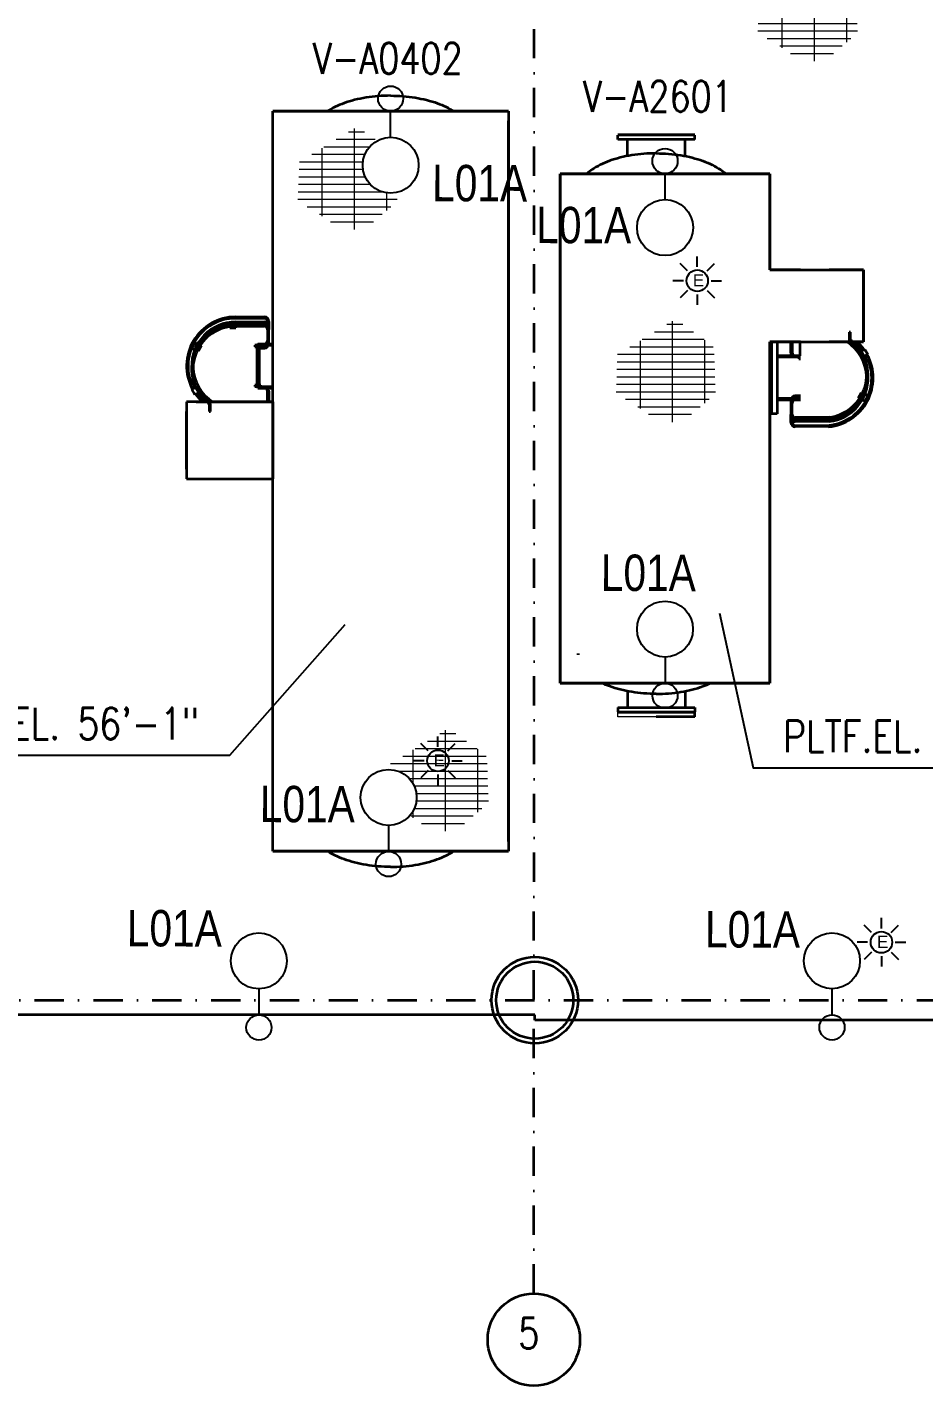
# Model space of a CAD drawing. Header units: inches. Extents: x 3139 to 9140, y 3844 to 6923.
# Drawn here: x 3973 to 4346, y 4430 to 4996 of the extents above; entities that cross this region are included whole.
import ezdxf
from ezdxf.enums import TextEntityAlignment as Align

# ---------------------------------------------------------------- set-up
doc = ezdxf.new("R2010")
doc.units = ezdxf.units.IN
doc.header["$MEASUREMENT"] = 0
doc.linetypes.add('BORDER2', pattern=[22.225044, 6.350013, -3.175006, 6.350013, -3.175006, 0, -3.175006])
doc.linetypes.add('DASHDOT2', pattern=[12.700025, 6.350013, -3.175006, 0, -3.175006])
for name, color, linetype in [('Default', 7, 'Continuous'), ('DwgTemplate', 7, 'Continuous'), ('E-LIGHTING', 41, 'Continuous'), ('TF_P_Equipment', 7, 'Continuous'), ('TF_P_Ladder', 7, 'Continuous'), ('TF_P_Plaform', 7, 'Continuous'), ('TF_P_Steel', 7, 'Continuous'), ('TF_S_GRATING', 7, 'Continuous')]:
    doc.layers.add(name, color=color, linetype=linetype)
doc.styles.add('Arial', font='arial.ttf')
doc.styles.add('ROMANS', font='romans.shx')

# ---------------------------------------------------------------- blocks, each defined once
blk = doc.blocks.new('TF_P_ELP_GRATING', base_point=(2.1455, 13.2304))
at = {"layer": 'TF_S_GRATING', "color": 8, "linetype": 'Continuous', "lineweight": 18}
for p, q in [((2.19, 13.5229), (2.19, 12.8661)), ((1.98, 13.4353), (1.98, 12.994)), ((2.3132, 13.4742), (2.0338, 13.4742)), ((2.4264, 13.3767), (1.8824, 13.3767)), ((2.3698, 13.4254), (1.9637, 13.4254)), ((2.4, 13.3994), (2.4, 12.9898)), ((2.4686, 13.3279), (1.8216, 13.3279)), ((2.4669, 13.2792), (1.8237, 13.2792)), ((2.4652, 13.2304), (1.8258, 13.2304)), ((2.4635, 13.1817), (1.8278, 13.1817)), ((2.4618, 13.1329), (1.8299, 13.1329)), ((2.46, 13.0842), (1.832, 13.0842)), ((2.4533, 13.0354), (1.912, 13.0354)), ((2.3956, 12.9867), (1.9921, 12.9867)), ((2.3259, 12.9379), (2.0721, 12.9379)), ((2.2561, 12.8892), (2.1521, 12.8892))]:
    blk.add_line(p, q, dxfattribs=at)
blk = doc.blocks.new('A$Cdd380a1b')
at = {"layer": 'Default', "color": 8, "linetype": 'Continuous', "lineweight": 35}
blk.add_circle((-69.6453, -0.5416), 0.15, dxfattribs=at)
blk.add_circle((-69.6453, -0.5416), 0.15, dxfattribs=at)
at = {"layer": 'DwgTemplate', "color": 8, "linetype": 'BORDER2', "lineweight": 35}
for p, q in [((-69.1221, 3.376), (-69.3721, 3.376)), ((-69.1221, 3.376), (-69.3721, 3.376)), ((-69.3721, 1.499), (-69.1221, 1.499)), ((-69.3721, 1.499), (-69.1221, 1.499))]:
    blk.add_line(p, q, dxfattribs=at)
for centre, radius, start, end in [((-69.3838, 3.376), 0.0117, 0, 0.0048), ((-69.3838, 3.376), 0.2617, 0, 0.1723), ((-69.3838, 1.499), 0.0117, 359.9952, 0), ((-69.3838, 1.499), 0.2617, 359.8277, 0)]:
    blk.add_arc(centre, radius, start, end, dxfattribs=at)
at = {"layer": 'TF_P_Equipment', "color": 8, "linetype": 'Continuous', "lineweight": 35}
for p, q in [((-69.3725, 3.3608), (-69.3725, 3.375)), ((-69.1218, 3.375), (-69.3725, 3.375)), ((-69.1218, 3.3608), (-69.3725, 3.3608)), ((-69.3721, 3.3761), (-69.3721, 3.376)), ((-69.3721, 3.376), (-69.134, 3.376)), ((-69.134, 3.376), (-69.3721, 3.376)), ((-69.3409, 3.3076), (-69.3409, 3.3608)), ((-69.1534, 3.3076), (-69.1534, 3.3608)), ((-69.1218, 3.3608), (-69.1218, 3.375)), ((-69.3409, 1.5674), (-69.3409, 1.5142)), ((-69.1534, 1.5674), (-69.1534, 1.5142)), ((-69.3725, 1.5142), (-69.3725, 1.5)), ((-69.3725, 1.5142), (-69.1218, 1.5142)), ((-69.1218, 1.5142), (-69.1218, 1.5)), ((-69.3725, 1.5), (-69.1218, 1.5)), ((-69.3721, 1.4989), (-69.3721, 1.499)), ((-69.3603, 1.499), (-69.3721, 1.499)), ((-69.3721, 1.499), (-69.3603, 1.499)), ((-69.1221, 1.4844), (-69.2471, 1.4844)), ((-69.1221, 1.4844), (-69.2471, 1.4844)), ((-69.1221, 1.4844), (-69.1221, 1.4982))]:
    blk.add_line(p, q, dxfattribs=at)
at = {"layer": 'TF_P_Equipment', "color": 8, "linetype": 'Continuous', "lineweight": 18}
for p, q in [((-69.134, 3.376), (-69.1221, 3.376)), ((-69.1221, 3.376), (-69.134, 3.376)), ((-69.1221, 3.3768), (-69.1221, 3.376)), ((-69.5049, 1.6875), (-69.4971, 1.6875)), ((-69.5049, 1.6875), (-69.4971, 1.6875)), ((-69.5049, 1.6875), (-69.4971, 1.6875)), ((-69.4971, 1.6875), (-69.5049, 1.6875)), ((-69.3721, 1.4844), (-69.3721, 1.4989)), ((-69.2471, 1.4844), (-69.3721, 1.4844)), ((-69.2471, 1.4844), (-69.3721, 1.4844)), ((-69.1221, 1.499), (-69.3603, 1.499)), ((-69.3603, 1.499), (-69.1221, 1.499)), ((-69.1221, 1.4982), (-69.1221, 1.499))]:
    blk.add_line(p, q, dxfattribs=at)
at = {"layer": 'TF_P_Equipment', "color": 8, "linetype": 'Continuous', "lineweight": 35}
for points, knots in [([(-70.111, 3.5039), (-70.1379, 3.5039), (-70.1649, 3.5018), (-70.1906, 3.4976), (-70.2163, 3.4934), (-70.2406, 3.4872), (-70.2625, 3.4793), (-70.2827, 3.4719), (-70.3008, 3.4631), (-70.3159, 3.4532)], [4.712389, 4.712389, 4.712389, 4.712389, 5.0265482, 5.0265482, 5.0265482, 5.3407075, 5.3407075, 5.3407075, 5.6313624, 5.6313624, 5.6313624, 5.6313624]), ([(-70.111, 3.5039), (-70.084, 3.5039), (-70.057, 3.5018), (-70.0313, 3.4976), (-70.0056, 3.4934), (-69.9813, 3.4872), (-69.9594, 3.4793), (-69.9392, 3.4719), (-69.9211, 3.4631), (-69.906, 3.4532)], [4.712389, 4.712389, 4.712389, 4.712389, 5.0265482, 5.0265482, 5.0265482, 5.3407075, 5.3407075, 5.3407075, 5.6313624, 5.6313624, 5.6313624, 5.6313624]), ([(-69.2471, 3.3164), (-69.2741, 3.3164), (-69.3011, 3.3143), (-69.3268, 3.3101), (-69.3525, 3.3059), (-69.3768, 3.2997), (-69.3987, 3.2918), (-69.4205, 3.2839), (-69.4398, 3.2742), (-69.4557, 3.2633), (-69.4618, 3.259), (-69.4675, 3.2546), (-69.4725, 3.2501)], [4.712389, 4.712389, 4.712389, 4.712389, 5.026548, 5.026548, 5.026548, 5.340708, 5.340708, 5.340708, 5.654867, 5.654867, 5.654867, 5.776304, 5.776304, 5.776304, 5.776304]), ([(-69.2471, 3.3164), (-69.2201, 3.3164), (-69.1931, 3.3143), (-69.1675, 3.3101), (-69.1418, 3.3059), (-69.1174, 3.2997), (-69.0956, 3.2918), (-69.0738, 3.2839), (-69.0544, 3.2742), (-69.0386, 3.2633), (-69.0324, 3.259), (-69.0268, 3.2546), (-69.0217, 3.2501)], [4.712389, 4.712389, 4.712389, 4.712389, 5.026548, 5.026548, 5.026548, 5.340708, 5.340708, 5.340708, 5.654867, 5.654867, 5.654867, 5.776304, 5.776304, 5.776304, 5.776304]), ([(-69.2471, 1.5586), (-69.2741, 1.5586), (-69.3011, 1.5607), (-69.3268, 1.5649), (-69.3525, 1.5691), (-69.3768, 1.5753), (-69.3987, 1.5832), (-69.4075, 1.5864), (-69.416, 1.5899), (-69.4239, 1.5937)], [4.712389, 4.712389, 4.712389, 4.712389, 5.0265482, 5.0265482, 5.0265482, 5.3407075, 5.3407075, 5.3407075, 5.4679611, 5.4679611, 5.4679611, 5.4679611]), ([(-69.2471, 1.5586), (-69.2201, 1.5586), (-69.1931, 1.5607), (-69.1675, 1.5649), (-69.1418, 1.5691), (-69.1174, 1.5753), (-69.0956, 1.5832), (-69.0867, 1.5864), (-69.0783, 1.5899), (-69.0703, 1.5937)], [4.712389, 4.712389, 4.712389, 4.712389, 5.0265482, 5.0265482, 5.0265482, 5.3407075, 5.3407075, 5.3407075, 5.4679611, 5.4679611, 5.4679611, 5.4679611]), ([(-70.111, 0.9961), (-70.1379, 0.9961), (-70.1649, 0.9982), (-70.1906, 1.0024), (-70.2163, 1.0066), (-70.2406, 1.0128), (-70.2625, 1.0207), (-70.2827, 1.0281), (-70.3007, 1.0369), (-70.3159, 1.0468)], [4.712389, 4.712389, 4.712389, 4.712389, 5.0265482, 5.0265482, 5.0265482, 5.3407075, 5.3407075, 5.3407075, 5.6312867, 5.6312867, 5.6312867, 5.6312867]), ([(-70.111, 0.9961), (-70.084, 0.9961), (-70.057, 0.9982), (-70.0313, 1.0024), (-70.0056, 1.0066), (-69.9813, 1.0128), (-69.9594, 1.0207), (-69.9392, 1.0281), (-69.9212, 1.0369), (-69.906, 1.0468)], [4.712389, 4.712389, 4.712389, 4.712389, 5.0265482, 5.0265482, 5.0265482, 5.3407075, 5.3407075, 5.3407075, 5.6312867, 5.6312867, 5.6312867, 5.6312867])]:
    blk.add_open_spline(points, degree=3, knots=knots, dxfattribs=at)
at = {"layer": 'TF_P_Ladder', "color": 8, "linetype": 'Continuous', "lineweight": 35}
for p, q in [((-70.6153, 2.7844), (-70.5216, 2.7844)), ((-70.6148, 2.7536), (-70.6344, 2.7536)), ((-70.6344, 2.7536), (-70.6344, 2.7489)), ((-70.6344, 2.7489), (-70.6148, 2.7489)), ((-70.6337, 2.7574), (-70.6328, 2.7622)), ((-70.6183, 2.7489), (-70.6148, 2.7489)), ((-70.5216, 2.7797), (-70.6153, 2.7797)), ((-70.6153, 2.768), (-70.5216, 2.768)), ((-70.5216, 2.7633), (-70.6153, 2.7633)), ((-70.5216, 2.7586), (-70.6153, 2.7586)), ((-70.6153, 2.7539), (-70.5216, 2.7539)), ((-70.6148, 2.7489), (-70.6139, 2.7539)), ((-70.6148, 2.7536), (-70.6148, 2.7539)), ((-70.6148, 2.7489), (-70.6148, 2.7536)), ((-70.6148, 2.7489), (-70.6148, 2.7489)), ((-70.6139, 2.7586), (-70.613, 2.7633)), ((-70.613, 2.7586), (-70.6126, 2.7609)), ((-70.6126, 2.7609), (-70.6126, 2.7633)), ((-70.5114, 2.764), (-70.5114, 2.7695)), ((-70.5114, 2.7438), (-70.5114, 2.6977)), ((-70.5067, 2.7695), (-70.5067, 2.7531)), ((-70.5067, 2.7531), (-70.5067, 2.7438)), ((-70.5067, 2.6977), (-70.5067, 2.7438)), ((-70.7474, 2.6991), (-70.7571, 2.6822)), ((-70.7392, 2.6963), (-70.7474, 2.6991)), ((-70.5427, 2.6969), (-70.5114, 2.6969)), ((-70.5427, 2.6938), (-70.5427, 2.6969)), ((-70.5067, 2.6969), (-70.4938, 2.6969)), ((-70.4938, 2.6922), (-70.4938, 2.6969)), ((-68.8097, 2.668), (-68.8097, 2.7031)), ((-68.805, 2.7031), (-68.805, 2.668)), ((-68.6149, 2.7343), (-68.6196, 2.7343)), ((-68.6196, 2.7343), (-68.6196, 2.7113)), ((-68.6149, 2.7113), (-68.6149, 2.7343)), ((-70.7477, 2.6789), (-70.7571, 2.6822)), ((-70.7571, 2.6822), (-70.7531, 2.6798)), ((-70.7481, 2.6781), (-70.7531, 2.6798)), ((-70.7302, 2.6932), (-70.74, 2.6763)), ((-70.74, 2.6763), (-70.7359, 2.674)), ((-70.7359, 2.674), (-70.7396, 2.6752)), ((-70.7392, 2.6759), (-70.7382, 2.6753)), ((-70.7359, 2.674), (-70.7261, 2.6909)), ((-70.7359, 2.674), (-70.7317, 2.6812)), ((-70.7359, 2.674), (-70.7359, 2.674)), ((-70.7359, 2.674), (-70.7359, 2.674)), ((-70.7344, 2.6947), (-70.7347, 2.6948)), ((-70.7261, 2.6909), (-70.7302, 2.6932)), ((-70.7262, 2.6909), (-70.7279, 2.6919)), ((-70.7262, 2.6909), (-70.7262, 2.6909)), ((-70.5329, 2.6922), (-70.5524, 2.6922)), ((-70.5524, 2.6922), (-70.5524, 2.6875)), ((-70.5524, 2.6875), (-70.5329, 2.6875)), ((-70.5466, 2.6938), (-70.5466, 2.6922)), ((-70.5399, 2.6938), (-70.5466, 2.6938)), ((-70.5466, 2.6875), (-70.5466, 2.5625)), ((-70.5427, 2.6875), (-70.5427, 2.6828)), ((-70.5427, 2.6828), (-70.5216, 2.6828)), ((-70.5388, 2.6938), (-70.5399, 2.6938)), ((-70.5388, 2.6828), (-70.5388, 2.5625)), ((-70.5329, 2.6922), (-70.513, 2.6922)), ((-70.5329, 2.6875), (-70.5329, 2.6922)), ((-70.5216, 2.6875), (-70.5329, 2.6875)), ((-70.5078, 2.6922), (-70.4938, 2.6922)), ((-68.7784, 2.6578), (-68.8539, 2.6578)), ((-68.7835, 2.6531), (-68.8539, 2.6531)), ((-68.7835, 2.6531), (-68.7835, 2.6484)), ((-68.7784, 2.6531), (-68.7835, 2.6531)), ((-68.5862, 2.6729), (-68.5903, 2.6706)), ((-68.5903, 2.6706), (-68.5805, 2.6537)), ((-68.5863, 2.6729), (-68.5872, 2.6724)), ((-68.5863, 2.6729), (-68.5855, 2.6732)), ((-68.5863, 2.6729), (-68.5863, 2.6729)), ((-68.5765, 2.656), (-68.5862, 2.6729)), ((-68.582, 2.6744), (-68.5691, 2.6788)), ((-68.5805, 2.6537), (-68.5765, 2.656)), ((-68.5765, 2.656), (-68.5803, 2.6627)), ((-68.5765, 2.656), (-68.5761, 2.6561)), ((-68.5765, 2.656), (-68.5765, 2.656)), ((-68.576, 2.6552), (-68.5757, 2.6553)), ((-68.5723, 2.6574), (-68.5593, 2.6619)), ((-68.5719, 2.6566), (-68.5643, 2.6592)), ((-68.5593, 2.6619), (-68.5691, 2.6788)), ((-68.5606, 2.6611), (-68.5593, 2.6619)), ((-68.7835, 2.6484), (-68.7784, 2.6484)), ((-70.7441, 2.5535), (-70.7571, 2.5491)), ((-70.7559, 2.5498), (-70.7571, 2.5491)), ((-70.7571, 2.5491), (-70.7474, 2.5322)), ((-70.7445, 2.5544), (-70.7522, 2.5517)), ((-70.7344, 2.5366), (-70.7474, 2.5322)), ((-70.7404, 2.5558), (-70.7408, 2.5556)), ((-70.74, 2.5549), (-70.7404, 2.5548)), ((-70.7359, 2.5573), (-70.74, 2.5549)), ((-70.74, 2.5549), (-70.7361, 2.5483)), ((-70.74, 2.5549), (-70.7302, 2.538)), ((-70.74, 2.5549), (-70.74, 2.5549)), ((-70.7261, 2.5404), (-70.7359, 2.5573)), ((-70.7302, 2.538), (-70.7309, 2.5378)), ((-70.7302, 2.538), (-70.7261, 2.5404)), ((-70.7302, 2.538), (-70.7292, 2.5386)), ((-70.7302, 2.538), (-70.7302, 2.538)), ((-70.5329, 2.5625), (-70.5524, 2.5625)), ((-70.5524, 2.5625), (-70.5524, 2.5578)), ((-70.5524, 2.5578), (-70.5329, 2.5578)), ((-70.5466, 2.5578), (-70.5466, 2.5563)), ((-70.5399, 2.5563), (-70.5466, 2.5563)), ((-70.5427, 2.5531), (-70.5427, 2.5563)), ((-70.5427, 2.5531), (-70.4938, 2.5531)), ((-70.5388, 2.5563), (-70.5399, 2.5563)), ((-70.5329, 2.5578), (-70.5329, 2.5625)), ((-70.5329, 2.5578), (-70.4938, 2.5578)), ((-70.5114, 2.5078), (-70.5114, 2.543)), ((-70.5067, 2.543), (-70.5067, 2.5078)), ((-70.4938, 2.5531), (-70.4938, 2.5578)), ((-68.8087, 2.5187), (-68.8539, 2.5187)), ((-68.7835, 2.5187), (-68.8034, 2.5187)), ((-68.7784, 2.5281), (-68.7949, 2.5281)), ((-68.7949, 2.5234), (-68.7835, 2.5234)), ((-68.7835, 2.5234), (-68.7835, 2.5187)), ((-68.7784, 2.5234), (-68.7835, 2.5234)), ((-68.7835, 2.5187), (-68.7784, 2.5187)), ((-68.5805, 2.537), (-68.5903, 2.5201)), ((-68.5903, 2.5201), (-68.5862, 2.5177)), ((-68.5903, 2.52), (-68.5903, 2.52)), ((-68.5903, 2.52), (-68.5885, 2.519)), ((-68.5862, 2.5177), (-68.5765, 2.5346)), ((-68.5806, 2.537), (-68.5847, 2.5297)), ((-68.5805, 2.537), (-68.5806, 2.537)), ((-68.5806, 2.537), (-68.5805, 2.537)), ((-68.5805, 2.537), (-68.5769, 2.5357)), ((-68.5765, 2.5346), (-68.5805, 2.537)), ((-68.5772, 2.535), (-68.5783, 2.5357)), ((-68.5691, 2.5119), (-68.5593, 2.5288)), ((-68.5687, 2.532), (-68.5593, 2.5288)), ((-68.5684, 2.5328), (-68.5634, 2.5311)), ((-68.5593, 2.5288), (-68.5634, 2.5311)), ((-70.7016, 2.4997), (-70.7016, 2.4766)), ((-70.7016, 2.4766), (-70.6969, 2.4766)), ((-70.6969, 2.4766), (-70.6969, 2.4997)), ((-68.8097, 2.5141), (-68.8539, 2.5141)), ((-68.8097, 2.5133), (-68.8097, 2.4672)), ((-68.7784, 2.5141), (-68.805, 2.5141)), ((-68.805, 2.4672), (-68.805, 2.5133)), ((-68.582, 2.5163), (-68.5817, 2.5162)), ((-68.5772, 2.5146), (-68.5691, 2.5119)), ((-68.8097, 2.4578), (-68.8097, 2.4672)), ((-68.8097, 2.4414), (-68.8097, 2.4578)), ((-68.805, 2.447), (-68.805, 2.4414)), ((-68.6846, 2.4582), (-68.7949, 2.457)), ((-68.7949, 2.4523), (-68.6846, 2.4535)), ((-68.7949, 2.4477), (-68.6846, 2.4488)), ((-68.6846, 2.4441), (-68.7949, 2.443)), ((-68.7949, 2.4312), (-68.6839, 2.4324)), ((-68.6824, 2.4277), (-68.7949, 2.4266))]:
    blk.add_line(p, q, dxfattribs=at)
for centre, radius, start, end in [((-70.6153, 2.625), 0.1594, 90, 208.2114), ((-70.5216, 2.7695), 0.0148, 0, 90), ((-70.6153, 2.625), 0.1547, 90, 208.1955), ((-70.6153, 2.625), 0.143, 90, 181.8789), ((-70.6153, 2.6156), 0.143, 90, 225), ((-70.6139, 2.6142), 0.1398, 90.6024, 222.7887), ((-70.6153, 2.625), 0.1383, 90, 151.6682), ((-70.5216, 2.7695), 0.0102, 0, 90), ((-70.5216, 2.7531), 0.0148, 0, 90), ((-70.5216, 2.7531), 0.0102, 8.8499, 90), ((-70.5216, 2.7438), 0.0148, 0, 90), ((-70.5216, 2.7438), 0.0102, 0, 90), ((-70.5216, 2.707), 0.0102, 270, 0), ((-70.5216, 2.6977), 0.0102, 270, 0), ((-70.5216, 2.6977), 0.0148, 270, 0), ((-68.7011, 2.5953), 0.143, 276.6348, 45), ((-68.7011, 2.5859), 0.1383, 2.2002, 57.9364), ((-68.6, 2.7113), 0.0195, 180, 270), ((-68.7011, 2.5859), 0.143, 53.934, 55.0522), ((-68.6, 2.7113), 0.0148, 180, 270), ((-68.7011, 2.5859), 0.1547, 35.8365, 49.2511), ((-68.7011, 2.5859), 0.1594, 35.3218, 47.3322), ((-68.7949, 2.668), 0.0148, 180, 223.1736), ((-68.7949, 2.668), 0.0102, 180, 270), ((-68.7011, 2.5859), 0.1594, 275.2594, 28.2114), ((-68.7011, 2.5859), 0.1547, 275.9348, 28.1955), ((-68.7026, 2.5968), 0.1398, 277.3949, 42.7887), ((-68.7011, 2.5859), 0.143, 37.1862, 48.2774), ((-68.7011, 2.5859), 0.143, 26.8847, 29.3401), ((-70.6153, 2.625), 0.1383, 182.2002, 237.9362), ((-68.7011, 2.5859), 0.143, 276.6348, 1.8789), ((-70.6153, 2.625), 0.1594, 215.3218, 227.3321), ((-70.6153, 2.625), 0.143, 206.8847, 209.3401), ((-70.6153, 2.625), 0.1547, 215.8365, 229.2509), ((-70.6153, 2.625), 0.143, 217.1862, 228.2774), ((-70.7164, 2.4997), 0.0195, 0, 90), ((-70.5216, 2.543), 0.0102, 0, 90), ((-70.5216, 2.543), 0.0148, 0, 43.1736), ((-68.7949, 2.5133), 0.0148, 90, 180), ((-68.7949, 2.5133), 0.0102, 90, 180), ((-68.7011, 2.5859), 0.1383, 276.8607, 331.6682), ((-70.7164, 2.4997), 0.0148, 0, 90), ((-70.6153, 2.625), 0.143, 233.934, 235.052), ((-68.7949, 2.5039), 0.0102, 90, 180), ((-68.7949, 2.4672), 0.0148, 180, 270), ((-68.7949, 2.4578), 0.0148, 180, 270), ((-68.7949, 2.4414), 0.0148, 180, 270), ((-68.7949, 2.4672), 0.0102, 180, 270), ((-68.7949, 2.4414), 0.0102, 180, 270), ((-68.7949, 2.4578), 0.0102, 188.8499, 270)]:
    blk.add_arc(centre, radius, start, end, dxfattribs=at)
at = {"layer": 'TF_P_Plaform', "color": 8, "linetype": 'Continuous', "lineweight": 35}
for p, q in [((-70.4938, 1.0468), (-70.4938, 3.4532)), ((-70.4938, 3.4532), (-69.7281, 3.4532)), ((-70.4938, 1.0468), (-70.4938, 3.4532)), ((-69.7281, 3.4532), (-70.4938, 3.4532)), ((-69.7281, 3.4532), (-69.7281, 1.0468)), ((-69.7281, 3.4532), (-69.7281, 1.0468)), ((-69.5597, 1.5937), (-69.5597, 3.2501)), ((-69.5597, 3.2501), (-69.5597, 1.5937)), ((-69.5597, 3.2501), (-68.8773, 3.2501)), ((-68.8773, 3.2501), (-69.5597, 3.2501)), ((-68.8773, 3.2501), (-68.8773, 2.9375)), ((-68.8773, 2.9375), (-68.8773, 3.2501)), ((-68.8773, 2.9375), (-68.5726, 2.9375)), ((-68.7784, 2.9375), (-68.8773, 2.9375)), ((-68.5726, 2.9375), (-68.6846, 2.9375)), ((-68.5726, 2.9375), (-68.5726, 2.7031)), ((-68.5726, 2.7031), (-68.5726, 2.9375)), ((-68.8773, 2.7031), (-68.7784, 2.7031)), ((-68.8773, 2.7031), (-68.5726, 2.7031)), ((-68.8773, 1.5937), (-68.8773, 2.7031)), ((-68.8773, 2.7031), (-68.8773, 1.5937)), ((-68.6846, 2.7031), (-68.6178, 2.7031)), ((-68.6124, 2.7031), (-68.5726, 2.7031)), ((-70.7751, 2.5078), (-70.7751, 2.2577)), ((-70.704, 2.5078), (-70.7751, 2.5078)), ((-70.4938, 2.5078), (-70.7751, 2.5078)), ((-70.7751, 2.5078), (-70.7751, 2.2577)), ((-70.4938, 2.5078), (-70.6987, 2.5078)), ((-70.4938, 2.5078), (-70.4938, 2.2577)), ((-70.4938, 2.2577), (-70.4938, 2.5078)), ((-70.7751, 2.2577), (-70.4938, 2.2577)), ((-70.7751, 2.2577), (-70.4938, 2.2577)), ((-68.8773, 1.5937), (-69.5597, 1.5937)), ((-69.5597, 1.5937), (-68.8773, 1.5937)), ((-69.7281, 1.0468), (-70.4938, 1.0468)), ((-70.4938, 1.0468), (-69.7281, 1.0468))]:
    blk.add_line(p, q, dxfattribs=at)
at = {"layer": 'TF_P_Steel', "color": 8, "linetype": 'Continuous', "lineweight": 35}
for p, q in [((-70.4625, 3.4532), (-69.7594, 3.4532)), ((-70.4938, 2.6969), (-70.4938, 3.4219)), ((-69.7281, 1.0781), (-69.7281, 3.4219)), ((-69.3018, 3.375), (-69.3018, 3.376)), ((-69.5284, 3.2501), (-68.9086, 3.2501)), ((-69.5597, 1.625), (-69.5597, 3.2188)), ((-68.8773, 2.9375), (-68.8773, 3.2188)), ((-68.6846, 2.9375), (-68.5726, 2.9375)), ((-68.5909, 2.9375), (-68.5726, 2.9375)), ((-68.5726, 2.9375), (-68.5726, 2.7031)), ((-68.5726, 2.9375), (-68.5726, 2.9192)), ((-68.7784, 2.7031), (-68.8773, 2.7031)), ((-68.8773, 1.625), (-68.8773, 2.7031)), ((-68.8721, 2.7031), (-68.8539, 2.7031)), ((-68.8721, 2.7031), (-68.8721, 2.4688)), ((-68.8539, 2.7031), (-68.8539, 2.4688)), ((-68.7792, 2.6578), (-68.7792, 2.7031)), ((-68.6178, 2.7031), (-68.6846, 2.7031)), ((-68.5726, 2.7031), (-68.6124, 2.7031)), ((-68.5726, 2.7031), (-68.5909, 2.7031)), ((-68.5726, 2.7214), (-68.5726, 2.7031)), ((-70.4938, 2.5578), (-70.4938, 2.6922)), ((-70.4938, 1.0781), (-70.4938, 2.5531)), ((-70.7751, 2.289), (-70.7751, 2.4765)), ((-70.7438, 2.5078), (-70.704, 2.5078)), ((-70.6987, 2.5078), (-70.4938, 2.5078)), ((-68.8539, 2.4688), (-68.8721, 2.4688)), ((-69.5284, 1.5937), (-68.9086, 1.5937)), ((-69.3565, 1.5), (-69.3565, 1.499)), ((-69.3018, 1.499), (-69.3018, 1.5)), ((-70.4625, 1.0468), (-69.7594, 1.0468)), ((-69.6422, 0.5148), (-71.4632, 0.5148)), ((-69.6422, 0.4977), (-69.6422, 0.5148)), ((-69.5371, 0.4977), (-69.6422, 0.4977)), ((-67.7672, 0.4971), (-69.6422, 0.4971))]:
    blk.add_line(p, q, dxfattribs=at)
at = {"layer": 'TF_P_Steel', "color": 8, "linetype": 'DASHDOT2', "lineweight": 35, "ltscale": 0.015}
for points in [[(-69.645, -0.3916), (-69.6422, 11.8125)], [(-76.4334, 0.5625), (-54.6422, 0.5625)]]:
    blk.add_lwpolyline(points, dxfattribs=at)
at = {"layer": 'TF_P_Steel', "color": 8, "linetype": 'Continuous', "lineweight": 35}
for radius in [0.1407, 0.1253]:
    blk.add_circle((-69.6422, 0.5625), radius, dxfattribs=at)
at = {"layer": 'Default', "color": 8, "linetype": 'Continuous', "lineweight": 35, "xscale": -0.5, "yscale": 0.5, "zscale": 0.5, "rotation": 180}
for p in [(-68.7546, 3.7619), (-70.251, 3.2147), (-69.216, 2.5887), (-69.9546, 1.2579)]:
    blk.add_blockref('TF_P_ELP_GRATING', p, dxfattribs=at)
at = {"layer": 'Default', "color": 8, "style": 'ROMANS', "width": 0.8}
for s, p in [('V-A0402', (-70.1203, 3.6252)), ('V-A2601', (-69.2419, 3.5018)), ('V-A2601', (-69.2419, 3.5018))]:
    blk.add_text(s, height=0.1, dxfattribs=at).set_placement(p, align=Align.MIDDLE_CENTER)
blk.add_text('5', height=0.1, dxfattribs=at).set_placement((-69.6958, -0.4706), align=Align.TOP_LEFT)
blk = doc.blocks.new('*U34')
at = {"color": 4, "linetype": 'ByBlock', "lineweight": -2}
blk.add_circle((0, 0), 112, dxfattribs=at)
at = {"color": 4, "insert": (1048, 1174), "char_height": 324, "attachment_point": 1, "rotation": 269.7413, "style": 'Arial'}
blk.add_mtext_dynamic_manual_height_columns('{\\W0.8;L01A}', width=4053.6, gutter_width=4.41, heights=[0], dxfattribs=at)
at = {"color": 8}
blk.add_wipeout([(842, 0), (841, 16), (840, 31), (837, 47), (834, 62), (829, 77), (824, 92), (818, 106), (811, 120), (803, 134), (794, 146), (784, 159), (774, 171), (763, 182), (751, 192), (739, 202), (726, 210), (713, 218), (699, 225), (684, 232), (670, 237), (654, 241), (639, 245), (624, 247), (608, 249), (593, 249), (577, 249), (561, 247), (546, 245), (531, 241), (515, 237), (501, 232), (486, 225), (472, 218), (459, 210), (446, 202), (434, 192), (422, 182), (411, 171), (401, 159), (391, 146), (382, 134), (374, 120), (367, 106), (361, 92), (356, 77), (351, 62), (348, 47), (345, 31), (344, 16), (343, 0), (344, -16), (345, -31), (348, -47), (351, -62), (356, -77), (361, -92), (367, -106), (374, -120), (382, -134), (391, -146), (401, -159), (411, -171), (422, -182), (434, -192), (446, -202), (459, -210), (472, -218), (486, -225), (501, -232), (515, -237), (531, -241), (546, -245), (561, -247), (577, -249), (593, -249), (608, -249), (624, -247), (639, -245), (654, -241), (670, -237), (684, -232), (699, -225), (713, -218), (726, -210), (739, -202), (751, -192), (763, -182), (774, -171), (784, -159), (794, -146), (803, -134), (811, -120), (818, -106), (824, -92), (829, -77), (834, -62), (837, -47), (840, -31), (841, -16)], dxfattribs=at)
at = {"color": 4, "linetype": 'ByBlock', "lineweight": -2}
blk.add_line((343, 0), (112, 0), dxfattribs=at)
blk.add_circle((593, 0), 249, dxfattribs=at)
blk = doc.blocks.new('*U42')
at = {"color": 4, "linetype": 'ByBlock', "lineweight": -2}
blk.add_circle((0, 0), 112, dxfattribs=at)
at = {"color": 4, "insert": (589, 370), "char_height": 324, "attachment_point": 1, "rotation": 89.7413, "style": 'Arial'}
blk.add_mtext_dynamic_manual_height_columns('{\\W0.8;L01A}', width=4053.6, gutter_width=4.41, heights=[0], dxfattribs=at)
at = {"color": 8}
blk.add_wipeout([(842, 0), (841, 16), (840, 31), (837, 47), (834, 62), (829, 77), (824, 92), (818, 106), (811, 120), (803, 134), (794, 146), (784, 159), (774, 171), (763, 182), (751, 192), (739, 202), (726, 210), (713, 218), (699, 225), (684, 232), (670, 237), (654, 241), (639, 245), (624, 247), (608, 249), (593, 249), (577, 249), (561, 247), (546, 245), (531, 241), (515, 237), (501, 232), (486, 225), (472, 218), (459, 210), (446, 202), (434, 192), (422, 182), (411, 171), (401, 159), (391, 146), (382, 134), (374, 120), (367, 106), (361, 92), (356, 77), (351, 62), (348, 47), (345, 31), (344, 16), (343, 0), (344, -16), (345, -31), (348, -47), (351, -62), (356, -77), (361, -92), (367, -106), (374, -120), (382, -134), (391, -146), (401, -159), (411, -171), (422, -182), (434, -192), (446, -202), (459, -210), (472, -218), (486, -225), (501, -232), (515, -237), (531, -241), (546, -245), (561, -247), (577, -249), (593, -249), (608, -249), (624, -247), (639, -245), (654, -241), (670, -237), (684, -232), (699, -225), (713, -218), (726, -210), (739, -202), (751, -192), (763, -182), (774, -171), (784, -159), (794, -146), (803, -134), (811, -120), (818, -106), (824, -92), (829, -77), (834, -62), (837, -47), (840, -31), (841, -16)], dxfattribs=at)
at = {"color": 4, "linetype": 'ByBlock', "lineweight": -2}
blk.add_line((343, 0), (112, 0), dxfattribs=at)
blk.add_circle((593, 0), 249, dxfattribs=at)
blk = doc.blocks.new('*U36')
at = {"color": 4, "linetype": 'ByBlock', "lineweight": -2}
blk.add_circle((0, 0), 112, dxfattribs=at)
at = {"color": 4, "insert": (1258, 570), "char_height": 324, "attachment_point": 1, "rotation": 269.7413, "style": 'Arial'}
blk.add_mtext_dynamic_manual_height_columns('{\\W0.8;L01A}', width=4053.6, gutter_width=4.41, heights=[0], dxfattribs=at)
at = {"color": 8}
blk.add_wipeout([(842, 0), (841, 16), (840, 31), (837, 47), (834, 62), (829, 77), (824, 92), (818, 106), (811, 120), (803, 134), (794, 146), (784, 159), (774, 171), (763, 182), (751, 192), (739, 202), (726, 210), (713, 218), (699, 225), (684, 232), (670, 237), (654, 241), (639, 245), (624, 247), (608, 249), (593, 249), (577, 249), (561, 247), (546, 245), (531, 241), (515, 237), (501, 232), (486, 225), (472, 218), (459, 210), (446, 202), (434, 192), (422, 182), (411, 171), (401, 159), (391, 146), (382, 134), (374, 120), (367, 106), (361, 92), (356, 77), (351, 62), (348, 47), (345, 31), (344, 16), (343, 0), (344, -16), (345, -31), (348, -47), (351, -62), (356, -77), (361, -92), (367, -106), (374, -120), (382, -134), (391, -146), (401, -159), (411, -171), (422, -182), (434, -192), (446, -202), (459, -210), (472, -218), (486, -225), (501, -232), (515, -237), (531, -241), (546, -245), (561, -247), (577, -249), (593, -249), (608, -249), (624, -247), (639, -245), (654, -241), (670, -237), (684, -232), (699, -225), (713, -218), (726, -210), (739, -202), (751, -192), (763, -182), (774, -171), (784, -159), (794, -146), (803, -134), (811, -120), (818, -106), (824, -92), (829, -77), (834, -62), (837, -47), (840, -31), (841, -16)], dxfattribs=at)
at = {"color": 4, "linetype": 'ByBlock', "lineweight": -2}
blk.add_line((343, 0), (112, 0), dxfattribs=at)
blk.add_circle((593, 0), 249, dxfattribs=at)
blk = doc.blocks.new('*U33')
at = {"color": 3}
for points in [[(-70.72, 26.23), (-70.72, 30.57)], [(-74.79, 24.54), (-77.86, 27.6)], [(-66.64, 24.55), (-63.58, 27.62)], [(-76.47, 20.46), (-80.81, 20.45)], [(-64.95, 20.48), (-60.61, 20.49)], [(-74.78, 16.39), (-77.84, 13.32)], [(-70.7, 14.71), (-70.69, 10.37)]]:
    blk.add_lwpolyline(points, dxfattribs=at)
blk.add_circle((-70.71, 20.47), 4.47, dxfattribs=at)
at = {"color": 4, "linetype": 'ByBlock', "lineweight": -2}
blk.add_circle((-27.71, -0.02), 5.26, dxfattribs=at)
at = {"color": 4, "insert": (-73.41, 18.64), "char_height": 5.03, "attachment_point": 1, "rotation": 89.8623, "style": 'Arial'}
blk.add_mtext_dynamic_manual_height_columns('E', width=62.9163, gutter_width=0.0684, heights=[0], dxfattribs=at)
at = {"color": 8}
blk.add_wipeout([(-67.07, -0.1), (-67.05, -0.83), (-66.98, -1.56), (-66.86, -2.28), (-66.7, -3), (-66.5, -3.7), (-66.25, -4.39), (-65.95, -5.06), (-65.62, -5.71), (-65.25, -6.34), (-64.83, -6.94), (-64.38, -7.52), (-63.9, -8.07), (-63.38, -8.59), (-62.83, -9.07), (-62.25, -9.52), (-61.64, -9.93), (-61.01, -10.3), (-60.36, -10.63), (-59.69, -10.92), (-59, -11.17), (-58.29, -11.37), (-57.58, -11.53), (-56.86, -11.64), (-56.13, -11.71), (-55.4, -11.73), (-54.66, -11.7), (-53.93, -11.63), (-53.21, -11.52), (-52.5, -11.36), (-51.8, -11.15), (-51.11, -10.9), (-50.44, -10.61), (-49.78, -10.28), (-49.15, -9.9), (-48.55, -9.49), (-47.97, -9.04), (-47.42, -8.55), (-46.91, -8.03), (-46.42, -7.48), (-45.98, -6.9), (-45.57, -6.3), (-45.2, -5.67), (-44.86, -5.01), (-44.58, -4.34), (-44.33, -3.65), (-44.13, -2.95), (-43.97, -2.23), (-43.86, -1.51), (-43.79, -0.78), (-43.77, -0.05), (-43.79, 0.68), (-43.86, 1.41), (-43.98, 2.13), (-44.14, 2.85), (-44.34, 3.55), (-44.59, 4.24), (-44.89, 4.91), (-45.22, 5.56), (-45.59, 6.19), (-46.01, 6.79), (-46.46, 7.37), (-46.94, 7.92), (-47.46, 8.44), (-48.01, 8.92), (-48.59, 9.37), (-49.2, 9.78), (-49.83, 10.15), (-50.48, 10.48), (-51.15, 10.77), (-51.84, 11.02), (-52.55, 11.22), (-53.26, 11.38), (-53.98, 11.49), (-54.71, 11.56), (-55.44, 11.58), (-56.18, 11.55), (-56.9, 11.48), (-57.63, 11.37), (-58.34, 11.21), (-59.04, 11), (-59.73, 10.75), (-60.4, 10.46), (-61.06, 10.13), (-61.69, 9.75), (-62.29, 9.34), (-62.87, 8.89), (-63.42, 8.4), (-63.93, 7.88), (-64.41, 7.33), (-64.86, 6.76), (-65.27, 6.15), (-65.64, 5.52), (-65.97, 4.86), (-66.26, 4.19), (-66.51, 3.5), (-66.71, 2.8), (-66.87, 2.08), (-66.98, 1.36), (-67.05, 0.63)], dxfattribs=at)
at = {"color": 4, "linetype": 'ByBlock', "lineweight": -2}
blk.add_line((-43.77, -0.05), (-32.97, -0.03), dxfattribs=at)
at = {"color": 3}
blk.add_lwpolyline([(-66.63, 16.4), (-63.56, 13.34)], dxfattribs=at)
at = {"color": 4, "linetype": 'ByBlock', "lineweight": -2}
blk.add_circle((-55.42, -0.07), 11.65, dxfattribs=at)
at = {"color": 4, "insert": (-60.22, -53.64), "char_height": 15.1528, "attachment_point": 1, "rotation": 89.8623, "style": 'Arial'}
blk.add_mtext_dynamic_manual_height_columns('{\\W0.8;L01A}', width=189.5784, gutter_width=0.206, heights=[0], dxfattribs=at)
blk = doc.blocks.new('*U40')
at = {"color": 3}
for points in [[(22.05, 19.23), (22.04, 23.57)], [(17.98, 17.53), (14.9, 20.6)], [(26.13, 17.55), (29.19, 20.62)], [(27.82, 13.47), (32.16, 13.48)], [(17.99, 9.38), (14.92, 6.31)], [(22.07, 7.7), (22.07, 3.36)], [(26.14, 9.4), (29.21, 6.33)]]:
    blk.add_lwpolyline(points, dxfattribs=at)
blk.add_circle((22.06, 13.47), 4.47, dxfattribs=at)
at = {"color": 4, "linetype": 'ByBlock', "lineweight": -2}
blk.add_circle((-27.71, -0.02), 5.26, dxfattribs=at)
at = {"color": 4, "insert": (19.36, 11.63), "char_height": 5.03, "attachment_point": 1, "rotation": 89.8623, "style": 'Arial'}
blk.add_mtext_dynamic_manual_height_columns('E', width=62.9163, gutter_width=0.0684, heights=[0], dxfattribs=at)
at = {"color": 8}
blk.add_wipeout([(11.65, 0.07), (11.63, 0.8), (11.56, 1.53), (11.44, 2.25), (11.28, 2.96), (11.08, 3.67), (10.83, 4.35), (10.53, 5.03), (10.2, 5.68), (9.83, 6.31), (9.41, 6.91), (8.96, 7.49), (8.48, 8.04), (7.96, 8.55), (7.41, 9.04), (6.83, 9.48), (6.22, 9.89), (5.59, 10.27), (4.94, 10.6), (4.27, 10.89), (3.58, 11.13), (2.87, 11.34), (2.16, 11.49), (1.44, 11.61), (0.71, 11.67), (-0.02, 11.7), (-0.76, 11.67), (-1.49, 11.6), (-2.21, 11.48), (-2.92, 11.32), (-3.62, 11.12), (-4.31, 10.87), (-4.98, 10.58), (-5.64, 10.24), (-6.27, 9.87), (-6.87, 9.46), (-7.45, 9.01), (-8, 8.52), (-8.51, 8), (-9, 7.45), (-9.44, 6.87), (-9.85, 6.27), (-10.22, 5.63), (-10.56, 4.98), (-10.84, 4.31), (-11.09, 3.62), (-11.29, 2.92), (-11.45, 2.2), (-11.56, 1.48), (-11.63, 0.75), (-11.65, 0.02), (-11.63, -0.71), (-11.56, -1.44), (-11.44, -2.17), (-11.28, -2.88), (-11.08, -3.58), (-10.83, -4.27), (-10.53, -4.94), (-10.2, -5.59), (-9.83, -6.22), (-9.41, -6.83), (-8.96, -7.41), (-8.48, -7.95), (-7.96, -8.47), (-7.41, -8.95), (-6.83, -9.4), (-6.22, -9.81), (-5.59, -10.18), (-4.94, -10.51), (-4.27, -10.8), (-3.58, -11.05), (-2.87, -11.25), (-2.16, -11.41), (-1.44, -11.52), (-0.71, -11.59), (0.02, -11.61), (0.76, -11.59), (1.48, -11.52), (2.21, -11.4), (2.92, -11.24), (3.62, -11.03), (4.31, -10.78), (4.98, -10.49), (5.64, -10.16), (6.27, -9.78), (6.87, -9.37), (7.45, -8.92), (8, -8.44), (8.51, -7.92), (8.99, -7.37), (9.44, -6.79), (9.85, -6.18), (10.22, -5.55), (10.55, -4.9), (10.84, -4.23), (11.09, -3.54), (11.29, -2.83), (11.45, -2.12), (11.56, -1.39), (11.63, -0.67)], dxfattribs=at)
at = {"color": 4, "linetype": 'ByBlock', "lineweight": -2}
blk.add_line((-11.65, 0.02), (-22.45, -0.01), dxfattribs=at)
at = {"color": 3}
blk.add_lwpolyline([(16.29, 13.46), (11.96, 13.45)], dxfattribs=at)
at = {"color": 4, "linetype": 'ByBlock', "lineweight": -2}
blk.add_circle((0, 0.04), 11.65, dxfattribs=at)
at = {"color": 4, "insert": (-8.63, -53.56), "char_height": 15.1528, "attachment_point": 1, "rotation": 89.8623, "style": 'Arial'}
blk.add_mtext_dynamic_manual_height_columns('{\\W0.8;L01A}', width=189.5784, gutter_width=0.206, heights=[0], dxfattribs=at)
blk = doc.blocks.new('*U85')
at = {"color": 3}
for points in [[(-63.19, 26.27), (-63.2, 30.61)], [(-67.26, 24.58), (-70.33, 27.64)], [(-59.11, 24.59), (-56.05, 27.67)], [(-68.94, 20.5), (-73.28, 20.5)], [(-57.42, 20.52), (-53.08, 20.53)]]:
    blk.add_lwpolyline(points, dxfattribs=at)
blk.add_circle((-63.18, 20.51), 4.47, dxfattribs=at)
at = {"color": 4, "linetype": 'ByBlock', "lineweight": -2}
blk.add_circle((-27.71, -0.02), 5.26, dxfattribs=at)
at = {"color": 4, "insert": (-65.88, 18.68), "char_height": 5.03, "attachment_point": 1, "rotation": 89.8623, "style": 'Arial'}
blk.add_mtext_dynamic_manual_height_columns('E', width=62.9163, gutter_width=0.0684, heights=[0], dxfattribs=at)
at = {"color": 8}
blk.add_wipeout([(-67.07, -0.1), (-67.05, -0.83), (-66.98, -1.56), (-66.86, -2.28), (-66.7, -3), (-66.5, -3.7), (-66.25, -4.39), (-65.95, -5.06), (-65.62, -5.71), (-65.25, -6.34), (-64.83, -6.94), (-64.38, -7.52), (-63.9, -8.07), (-63.38, -8.59), (-62.83, -9.07), (-62.25, -9.52), (-61.64, -9.93), (-61.01, -10.3), (-60.36, -10.63), (-59.69, -10.92), (-59, -11.17), (-58.29, -11.37), (-57.58, -11.53), (-56.86, -11.64), (-56.13, -11.71), (-55.4, -11.73), (-54.66, -11.7), (-53.93, -11.63), (-53.21, -11.52), (-52.5, -11.36), (-51.8, -11.15), (-51.11, -10.9), (-50.44, -10.61), (-49.78, -10.28), (-49.15, -9.9), (-48.55, -9.49), (-47.97, -9.04), (-47.42, -8.55), (-46.91, -8.03), (-46.42, -7.48), (-45.98, -6.9), (-45.57, -6.3), (-45.2, -5.67), (-44.86, -5.01), (-44.58, -4.34), (-44.33, -3.65), (-44.13, -2.95), (-43.97, -2.23), (-43.86, -1.51), (-43.79, -0.78), (-43.77, -0.05), (-43.79, 0.68), (-43.86, 1.41), (-43.98, 2.13), (-44.14, 2.85), (-44.34, 3.55), (-44.59, 4.24), (-44.89, 4.91), (-45.22, 5.56), (-45.59, 6.19), (-46.01, 6.79), (-46.46, 7.37), (-46.94, 7.92), (-47.46, 8.44), (-48.01, 8.92), (-48.59, 9.37), (-49.2, 9.78), (-49.83, 10.15), (-50.48, 10.48), (-51.15, 10.77), (-51.84, 11.02), (-52.55, 11.22), (-53.26, 11.38), (-53.98, 11.49), (-54.71, 11.56), (-55.44, 11.58), (-56.18, 11.55), (-56.9, 11.48), (-57.63, 11.37), (-58.34, 11.21), (-59.04, 11), (-59.73, 10.75), (-60.4, 10.46), (-61.06, 10.13), (-61.69, 9.75), (-62.29, 9.34), (-62.87, 8.89), (-63.42, 8.4), (-63.93, 7.88), (-64.41, 7.33), (-64.86, 6.76), (-65.27, 6.15), (-65.64, 5.52), (-65.97, 4.86), (-66.26, 4.19), (-66.51, 3.5), (-66.71, 2.8), (-66.87, 2.08), (-66.98, 1.36), (-67.05, 0.63)], dxfattribs=at)
at = {"color": 4, "linetype": 'ByBlock', "lineweight": -2}
blk.add_line((-43.77, -0.05), (-32.97, -0.03), dxfattribs=at)
at = {"color": 3}
for points in [[(-67.25, 16.43), (-70.31, 13.36)], [(-63.17, 14.75), (-63.16, 10.41)], [(-59.1, 16.44), (-56.03, 13.38)]]:
    blk.add_lwpolyline(points, dxfattribs=at)
at = {"color": 4, "linetype": 'ByBlock', "lineweight": -2}
blk.add_circle((-55.42, -0.07), 11.65, dxfattribs=at)
at = {"color": 4, "insert": (-76.07, -52.91), "char_height": 15.1528, "attachment_point": 1, "rotation": 89.8623, "style": 'Arial'}
blk.add_mtext_dynamic_manual_height_columns('{\\W0.8;L01A}', width=189.5784, gutter_width=0.206, heights=[0], dxfattribs=at)

msp = doc.modelspace()

# ---------------------------------------------------------------- block references
at = {"xscale": 128, "yscale": 128, "zscale": 128}
msp.add_blockref('A$Cdd380a1b', (13098.63, 4518.8), dxfattribs=at)

# ---------------------------------------------------------------- next in the draw order: linework, layer by layer
at = {"color": 8}
for points in [[(4261.37, 4751.94), (4275.29, 4687.44), (4413.94, 4687.44)], [(4105.33, 4747.03), (4057.36, 4692.7), (3918.72, 4692.7)]]:
    msp.add_lwpolyline(points, dxfattribs=at)

# ---------------------------------------------------------------- next in the draw order: block references
at = {"layer": 'E-LIGHTING', "xscale": 0.04676794374954184, "yscale": 0.04676794374954184, "zscale": 0.04676794374954184}
for name, p, rotation in [('*U42', (4124.42, 4966.07), 270.0339063709542), ('*U36', (4238.66, 4717.52), 90.03390637095421), ('*U34', (4069.59, 4579.41), 90.03390637095421)]:
    msp.add_blockref(name, p, dxfattribs=dict(at, rotation=rotation))
at = {"layer": 'E-LIGHTING', "color": 3, "rotation": 269.9129640520016}
for name, p in [('*U40', (4238.63, 4912.36)), ('*U85', (4308.14, 4551.76))]:
    msp.add_blockref(name, p, dxfattribs=at)

# ---------------------------------------------------------------- next in the draw order: texts
at = {"layer": 'Default', "color": 8, "style": 'ROMANS', "width": 0.8}
for p in [(3986.85, 4705.92), (4345.8, 4700.65)]:
    msp.add_text('PLTF.EL. 56\'-1"', height=13.2, dxfattribs=at).set_placement(p, align=Align.MIDDLE_CENTER)

# ---------------------------------------------------------------- next in the draw order: block references
at = {"layer": 'E-LIGHTING', "color": 3, "rotation": 269.9129640520016}
msp.add_blockref('*U33', (4123.56, 4619.77), dxfattribs=at)

doc.saveas('drawing.dxf')
